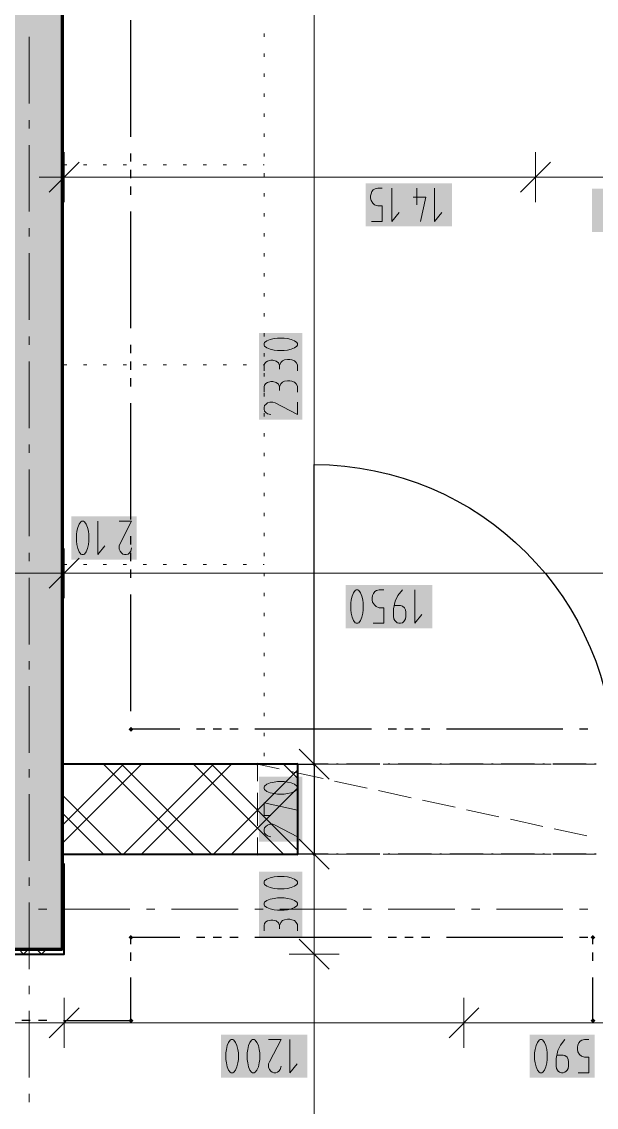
# Model space of a CAD drawing. Header units: millimetres. Extents: x 0 to 594, y 0 to 420.
# Drawn here: x 418.03 to 435.47, y 254.21 to 287.17 of the extents above; entities that cross this region are included whole.
import ezdxf

# ---------------------------------------------------------------- set-up
doc = ezdxf.new("R2010")
doc.units = ezdxf.units.MM
doc.header["$LTSCALE"] = 8
for name, color, linetype in [('PDF_Dvere', 7, 'Continuous'), ('PDF_Koty delkove', 7, 'Continuous'), ('PDF_Nabytek', 7, 'Continuous'), ('PDF_Osy hlavni', 7, 'Continuous'), ('PDF_Pozarni useky', 7, 'Continuous'), ('PDF_Preklady', 7, 'Continuous'), ('PDF_Steny akusticke', 7, 'Continuous'), ('PDF_Steny obvodove nosne', 7, 'Continuous')]:
    doc.layers.add(name, color=color, linetype=linetype)

msp = doc.modelspace()

# ---------------------------------------------------------------- linework, layer by layer
at = {"layer": 'PDF_Dvere', "lineweight": 25}
msp.add_lwpolyline([(427.327, 264.621), (426.902, 264.621), (426.902, 273.719, -0.414213), (436, 264.621), (435.718, 264.621)], format="xyb", dxfattribs=at)
msp.add_lwpolyline([(426.902, 261.891), (426.396, 261.891), (426.396, 264.621), (426.902, 264.621)], close=True, dxfattribs=at)
for points in [[(427.631, 264.621), (427.58, 264.621)], [(428.894, 264.621), (427.883, 264.621)], [(429.198, 264.621), (429.147, 264.621)], [(430.461, 264.621), (429.45, 264.621)], [(430.765, 264.621), (430.714, 264.621)], [(432.028, 264.621), (431.017, 264.621)], [(432.332, 264.621), (432.281, 264.621)], [(433.595, 264.621), (432.584, 264.621)], [(433.899, 264.621), (433.848, 264.621)], [(435.162, 264.621), (434.151, 264.621)], [(435.466, 264.621), (435.415, 264.621)], [(427.327, 261.891), (426.902, 261.891)], [(427.631, 261.891), (427.58, 261.891)], [(428.894, 261.891), (427.883, 261.891)], [(429.198, 261.891), (429.147, 261.891)], [(430.461, 261.891), (429.45, 261.891)], [(430.765, 261.891), (430.714, 261.891)], [(432.028, 261.891), (431.017, 261.891)], [(432.332, 261.891), (432.281, 261.891)], [(433.595, 261.891), (432.584, 261.891)], [(433.899, 261.891), (433.848, 261.891)], [(435.162, 261.891), (434.151, 261.891)], [(435.466, 261.891), (435.415, 261.891)]]:
    msp.add_lwpolyline(points, dxfattribs=at)
at = {"layer": 'PDF_Dvere', "lineweight": 25, "transparency": 33554559}
for points in [[(426.965, 264.621), (426.902, 264.557), (426.902, 264.684), (426.839, 264.621)], [(426.965, 261.891), (426.902, 261.828), (426.902, 261.954), (426.839, 261.891)]]:
    msp.add_solid(points, dxfattribs=at)
at = {"layer": 'PDF_Koty delkove', "lineweight": 18}
for points in [[(426.902, 158.52), (426.902, 191.358), (426.902, 209.203), (426.902, 212.91), (426.902, 214.375), (426.902, 237.931), (426.902, 240.661), (426.902, 243.694), (426.902, 258.858), (426.902, 261.891), (426.902, 264.621), (426.902, 288.176), (426.902, 289.642), (426.902, 344.032)], [(419.32, 283.205), (419.32, 282.447), (419.32, 281.689)], [(433.625, 283.205), (433.625, 282.447), (433.625, 281.689)], [(419.774, 282.902), (418.865, 281.992)], [(434.08, 282.902), (433.17, 281.992)], [(419.32, 282.447), (418.561, 282.447)], [(439.033, 282.447), (435.827, 282.447), (433.625, 282.447), (419.32, 282.447)], [(428.642, 281.101), (428.966, 281.101), (428.966, 281.572), (428.831, 281.572), (428.737, 281.606), (428.682, 281.657), (428.629, 281.741), (428.615, 281.807), (428.615, 281.875), (428.629, 281.943), (428.656, 282.01), (428.696, 282.06), (428.75, 282.095), (428.831, 282.112), (428.966, 282.112)], [(429.263, 282.112), (429.263, 281.101), (429.479, 281.37)], [(429.911, 281.842), (430.289, 281.842), (430.127, 281.101)], [(430.019, 282.112), (430.019, 281.606)], [(430.559, 282.112), (430.559, 281.101), (430.775, 281.37)], [(425.385, 276.561), (425.385, 276.723), (425.401, 276.777), (425.436, 276.831), (425.486, 276.858), (425.586, 276.885), (425.654, 276.885)], [(425.654, 276.885), (425.755, 276.858), (425.823, 276.804), (425.856, 276.723), (425.856, 276.615)], [(426.396, 276.561), (426.396, 276.75), (426.362, 276.817), (426.311, 276.871), (426.227, 276.898), (426.16, 276.912), (426.092, 276.912), (426.008, 276.898), (425.941, 276.871), (425.891, 276.817), (425.856, 276.723)], [(425.385, 275.913), (425.385, 276.075), (425.401, 276.129), (425.436, 276.183), (425.486, 276.21), (425.586, 276.237), (425.654, 276.237), (425.755, 276.21), (425.823, 276.156), (425.856, 276.075), (425.856, 275.967)], [(426.396, 275.913), (426.396, 276.102), (426.362, 276.169), (426.311, 276.223), (426.227, 276.25), (426.16, 276.264), (426.092, 276.264), (426.008, 276.25), (425.941, 276.223), (425.891, 276.169), (425.856, 276.075)], [(426.396, 275.616), (426.396, 275.237), (425.722, 275.589), (425.654, 275.616), (425.553, 275.616), (425.486, 275.589), (425.436, 275.548), (425.401, 275.508), (425.385, 275.454), (425.385, 275.4), (425.401, 275.346), (425.436, 275.305), (425.486, 275.265), (425.586, 275.237)], [(420.337, 271.999), (420.337, 270.988), (420.553, 271.257)], [(420.985, 271.999), (421.363, 271.999), (421.012, 271.325), (420.985, 271.257), (420.985, 271.156), (421.012, 271.089), (421.052, 271.039), (421.093, 271.004), (421.147, 270.988), (421.201, 270.988), (421.255, 271.004), (421.295, 271.039), (421.336, 271.089), (421.363, 271.189)], [(419.32, 271.176), (419.32, 270.418), (419.32, 269.66)], [(419.774, 270.873), (418.865, 269.963)], [(440.145, 270.418), (439.033, 270.418), (438.221, 270.418), (419.32, 270.418), (417.197, 270.418), (410.777, 270.418), (406.935, 270.418)], [(428.352, 269.727), (428.312, 269.828), (428.258, 269.895), (428.231, 269.913), (428.177, 269.913), (428.15, 269.895), (428.096, 269.828), (428.056, 269.727), (428.029, 269.608), (428.015, 269.507)], [(428.015, 269.507), (428.015, 269.305), (428.029, 269.205), (428.056, 269.087), (428.096, 268.986), (428.15, 268.918), (428.177, 268.902), (428.231, 268.902), (428.258, 268.918), (428.312, 268.986), (428.352, 269.087), (428.38, 269.205), (428.393, 269.305), (428.393, 269.507), (428.38, 269.608), (428.352, 269.727)], [(428.69, 268.902), (429.014, 268.902), (429.014, 269.373), (428.879, 269.373), (428.785, 269.407), (428.73, 269.458), (428.677, 269.542), (428.663, 269.608), (428.663, 269.676), (428.677, 269.744), (428.704, 269.81), (428.744, 269.861), (428.798, 269.895), (428.879, 269.913), (429.014, 269.913)], [(429.581, 269.913), (429.446, 269.744), (429.365, 269.575), (429.311, 269.339), (429.311, 269.103), (429.325, 269.036), (429.352, 268.986), (429.378, 268.952), (429.419, 268.918), (429.473, 268.902), (429.527, 268.902), (429.581, 268.918), (429.621, 268.952), (429.648, 268.986), (429.676, 269.036), (429.69, 269.103), (429.69, 269.238), (429.676, 269.305), (429.648, 269.373), (429.581, 269.423), (429.527, 269.44), (429.338, 269.44)], [(429.959, 269.913), (429.959, 268.902), (430.175, 269.171)], [(427.357, 264.166), (426.447, 265.076)], [(427.66, 264.621), (426.902, 264.621), (426.144, 264.621)], [(425.991, 264.093), (425.789, 264.093), (425.689, 264.079), (425.57, 264.053), (425.469, 264.012), (425.401, 263.959), (425.385, 263.931), (425.385, 263.878), (425.401, 263.85), (425.469, 263.797), (425.57, 263.756), (425.689, 263.729), (425.789, 263.715), (425.991, 263.715)], [(425.991, 263.715), (426.092, 263.729), (426.21, 263.756), (426.311, 263.797), (426.379, 263.85), (426.396, 263.878), (426.396, 263.931), (426.379, 263.959), (426.311, 264.012), (426.21, 264.053), (426.092, 264.079), (425.991, 264.093)], [(425.586, 263.067), (425.385, 263.067), (425.385, 263.445), (426.396, 263.23)], [(426.396, 262.797), (426.396, 262.419), (425.722, 262.77), (425.654, 262.797), (425.553, 262.797), (425.486, 262.77), (425.436, 262.73), (425.401, 262.689), (425.385, 262.635), (425.385, 262.582), (425.401, 262.527), (425.436, 262.487), (425.486, 262.446), (425.586, 262.419)], [(427.357, 261.436), (426.447, 262.346)], [(427.66, 261.891), (426.902, 261.891), (426.144, 261.891)], [(425.57, 261.171), (425.469, 261.131), (425.401, 261.077), (425.385, 261.05), (425.385, 260.996), (425.401, 260.969), (425.469, 260.915), (425.57, 260.875), (425.689, 260.847), (425.789, 260.834), (425.991, 260.834), (426.092, 260.847), (426.21, 260.875), (426.311, 260.915), (426.379, 260.969), (426.396, 260.996), (426.396, 261.05), (426.379, 261.077), (426.311, 261.131), (426.21, 261.171), (426.092, 261.198), (425.991, 261.212)], [(425.991, 261.212), (425.789, 261.212), (425.689, 261.198), (425.57, 261.171)], [(425.385, 259.565), (425.385, 259.727), (425.401, 259.781), (425.436, 259.835), (425.486, 259.862), (425.586, 259.889), (425.654, 259.889), (425.755, 259.862), (425.823, 259.808), (425.856, 259.727), (425.856, 259.619)], [(426.396, 259.565), (426.396, 259.754), (426.362, 259.821), (426.311, 259.875), (426.227, 259.902), (426.16, 259.916), (426.092, 259.916), (426.008, 259.902), (425.941, 259.875), (425.891, 259.821), (425.856, 259.727)], [(427.357, 258.403), (426.447, 259.313)], [(427.66, 258.858), (426.902, 258.858), (426.144, 258.858)], [(419.32, 257.527), (419.32, 256.769), (419.32, 256.01)], [(431.451, 257.527), (431.451, 256.769), (431.451, 256.01)], [(419.774, 257.224), (418.865, 256.314)], [(431.906, 257.224), (430.996, 256.314)], [(545.994, 256.769), (528.82, 256.769), (515.851, 256.769), (511.924, 256.769), (503.432, 256.769), (489.075, 256.769), (483.01, 256.769), (472.901, 256.769), (471.435, 256.769), (437.416, 256.769), (431.451, 256.769), (419.32, 256.769), (408.047, 256.769)], [(424.872, 255.858), (424.872, 255.656), (424.886, 255.556), (424.913, 255.437), (424.953, 255.336), (425.006, 255.268), (425.034, 255.252), (425.087, 255.252), (425.115, 255.268), (425.168, 255.336), (425.209, 255.437), (425.237, 255.556), (425.25, 255.656), (425.25, 255.858), (425.237, 255.959), (425.209, 256.077), (425.168, 256.178), (425.115, 256.246), (425.087, 256.263), (425.034, 256.263), (425.006, 256.246)], [(425.006, 256.246), (424.953, 256.178), (424.913, 256.077), (424.886, 255.959), (424.872, 255.858)], [(425.52, 256.263), (425.898, 256.263), (425.547, 255.589), (425.52, 255.521), (425.52, 255.42), (425.547, 255.353), (425.587, 255.303), (425.628, 255.268), (425.682, 255.252), (425.736, 255.252), (425.79, 255.268), (425.83, 255.303), (425.871, 255.353), (425.898, 255.453)], [(426.168, 256.263), (426.168, 255.252), (426.384, 255.521)], [(433.893, 255.336), (433.933, 255.437), (433.961, 255.556), (433.974, 255.656), (433.974, 255.858), (433.961, 255.959), (433.933, 256.077), (433.893, 256.178), (433.839, 256.246), (433.812, 256.263), (433.758, 256.263), (433.731, 256.246), (433.677, 256.178), (433.637, 256.077), (433.61, 255.959), (433.596, 255.858)], [(434.514, 256.263), (434.379, 256.094), (434.298, 255.926), (434.244, 255.69), (434.244, 255.453), (434.258, 255.387), (434.285, 255.336), (434.311, 255.303), (434.352, 255.268), (434.406, 255.252), (434.46, 255.252), (434.514, 255.268), (434.554, 255.303), (434.581, 255.336), (434.609, 255.387), (434.622, 255.453), (434.622, 255.589), (434.609, 255.656), (434.581, 255.723), (434.514, 255.774), (434.46, 255.791), (434.271, 255.791)], [(434.919, 255.252), (435.243, 255.252), (435.243, 255.723), (435.108, 255.723), (435.014, 255.758), (434.959, 255.808), (434.906, 255.892), (434.892, 255.959), (434.892, 256.027), (434.906, 256.094), (434.933, 256.161), (434.973, 256.212), (435.027, 256.246), (435.108, 256.263), (435.243, 256.263)], [(433.596, 255.858), (433.596, 255.656), (433.61, 255.556), (433.637, 255.437), (433.677, 255.336), (433.731, 255.268), (433.758, 255.252), (433.812, 255.252), (433.839, 255.268), (433.893, 255.336)]]:
    msp.add_lwpolyline(points, dxfattribs=at)
for points in [[(425.991, 277.56), (425.789, 277.56), (425.689, 277.546), (425.57, 277.519), (425.469, 277.479), (425.401, 277.425), (425.385, 277.398), (425.385, 277.344), (425.401, 277.317), (425.469, 277.263), (425.57, 277.223), (425.689, 277.195), (425.789, 277.181), (425.991, 277.181), (426.092, 277.195), (426.21, 277.223), (426.311, 277.263), (426.379, 277.317), (426.396, 277.344), (426.396, 277.398), (426.379, 277.425), (426.311, 277.479), (426.21, 277.519), (426.092, 277.546)], [(419.689, 271.594), (419.689, 271.391), (419.703, 271.291), (419.73, 271.173), (419.77, 271.072), (419.824, 271.004), (419.851, 270.988), (419.905, 270.988), (419.932, 271.004), (419.986, 271.072), (420.026, 271.173), (420.054, 271.291), (420.067, 271.391), (420.067, 271.594), (420.054, 271.695), (420.026, 271.813), (419.986, 271.914), (419.932, 271.982), (419.905, 271.999), (419.851, 271.999), (419.824, 271.982), (419.77, 271.914), (419.73, 271.813), (419.703, 271.695)], [(425.991, 260.564), (425.789, 260.564), (425.689, 260.55), (425.57, 260.523), (425.469, 260.483), (425.401, 260.429), (425.385, 260.402), (425.385, 260.348), (425.401, 260.321), (425.469, 260.267), (425.57, 260.227), (425.689, 260.199), (425.789, 260.186), (425.991, 260.186), (426.092, 260.199), (426.21, 260.227), (426.311, 260.267), (426.379, 260.321), (426.396, 260.348), (426.396, 260.402), (426.379, 260.429), (426.311, 260.483), (426.21, 260.523), (426.092, 260.55)], [(424.224, 255.858), (424.224, 255.656), (424.238, 255.556), (424.264, 255.437), (424.305, 255.336), (424.358, 255.268), (424.386, 255.252), (424.439, 255.252), (424.467, 255.268), (424.52, 255.336), (424.561, 255.437), (424.588, 255.556), (424.602, 255.656), (424.602, 255.858), (424.588, 255.959), (424.561, 256.077), (424.52, 256.178), (424.467, 256.246), (424.439, 256.263), (424.386, 256.263), (424.358, 256.246), (424.305, 256.178), (424.264, 256.077), (424.238, 255.959)]]:
    msp.add_lwpolyline(points, close=True, dxfattribs=at)
at = {"layer": 'PDF_Koty delkove', "color": 7, "lineweight": 18, "true_color": 0xffffff, "transparency": 33554559}
for points in [[(431.089, 282.263), (428.464, 282.263), (431.089, 280.949), (428.464, 280.949)], [(437.318, 282.093), (435.34, 282.093), (437.318, 280.779), (435.34, 280.779)], [(426.548, 275.086), (426.548, 277.711), (425.234, 275.086), (425.234, 277.711)], [(421.515, 272.151), (419.538, 272.151), (421.515, 270.836), (419.538, 270.836)], [(430.489, 270.064), (427.864, 270.064), (430.489, 268.75), (427.864, 268.75)], [(426.548, 262.267), (426.548, 264.245), (425.234, 262.267), (425.234, 264.245)], [(426.548, 259.386), (426.548, 261.363), (425.234, 259.386), (425.234, 261.363)], [(426.698, 256.415), (424.073, 256.415), (426.698, 255.101), (424.073, 255.101)], [(435.422, 256.415), (433.445, 256.415), (435.422, 255.101), (433.445, 255.101)]]:
    msp.add_solid(points, dxfattribs=at)
at = {"layer": 'PDF_Nabytek', "lineweight": 13}
for points in [[(425.385, 286.708), (425.385, 286.809)], [(425.385, 286.101), (425.385, 286.202)], [(425.385, 285.495), (425.385, 285.596)], [(425.385, 284.888), (425.385, 284.989)], [(425.385, 284.282), (425.385, 284.383)], [(425.385, 283.675), (425.385, 283.776)], [(425.385, 283.068), (425.385, 283.169)], [(419.392, 282.818), (419.32, 282.818)], [(419.32, 282.818), (419.32, 282.818)], [(419.999, 282.818), (419.898, 282.818)], [(420.605, 282.818), (420.504, 282.818)], [(421.212, 282.818), (421.111, 282.818)], [(421.819, 282.818), (421.717, 282.818)], [(422.425, 282.818), (422.324, 282.818)], [(423.032, 282.818), (422.931, 282.818)], [(423.638, 282.818), (423.537, 282.818)], [(424.245, 282.818), (424.144, 282.818)], [(424.851, 282.818), (424.75, 282.818)], [(425.385, 282.818), (425.357, 282.818)], [(425.385, 282.818), (425.385, 282.818)], [(425.385, 282.462), (425.385, 282.563)], [(425.385, 281.855), (425.385, 281.956)], [(425.385, 281.249), (425.385, 281.35)], [(425.385, 280.642), (425.385, 280.743)], [(425.385, 280.035), (425.385, 280.137)], [(425.385, 279.429), (425.385, 279.53)], [(425.385, 278.822), (425.385, 278.923)], [(425.385, 278.216), (425.385, 278.317)], [(425.385, 277.609), (425.385, 277.71)], [(425.385, 277.003), (425.385, 277.104)], [(419.392, 276.752), (419.32, 276.752)], [(419.32, 276.752), (419.32, 276.752)], [(419.999, 276.752), (419.898, 276.752)], [(420.605, 276.752), (420.504, 276.752)], [(421.212, 276.752), (421.111, 276.752)], [(421.819, 276.752), (421.717, 276.752)], [(422.425, 276.752), (422.324, 276.752)], [(423.032, 276.752), (422.931, 276.752)], [(423.638, 276.752), (423.537, 276.752)], [(424.245, 276.752), (424.144, 276.752)], [(424.851, 276.752), (424.75, 276.752)], [(425.385, 276.752), (425.357, 276.752)], [(425.385, 276.752), (425.385, 276.752)], [(425.385, 276.396), (425.385, 276.497)], [(425.385, 275.789), (425.385, 275.891)], [(425.385, 275.183), (425.385, 275.284)], [(425.385, 274.576), (425.385, 274.677)], [(425.385, 273.97), (425.385, 274.071)], [(425.385, 273.363), (425.385, 273.464)], [(425.385, 272.757), (425.385, 272.858)], [(425.385, 272.15), (425.385, 272.251)], [(425.385, 271.543), (425.385, 271.644)], [(425.385, 270.937), (425.385, 271.038)], [(419.392, 270.686), (419.32, 270.686)], [(419.32, 270.686), (419.32, 270.686)], [(419.999, 270.686), (419.898, 270.686)], [(420.605, 270.686), (420.504, 270.686)], [(421.212, 270.686), (421.111, 270.686)], [(421.819, 270.686), (421.717, 270.686)], [(422.425, 270.686), (422.324, 270.686)], [(423.032, 270.686), (422.931, 270.686)], [(423.638, 270.686), (423.537, 270.686)], [(424.245, 270.686), (424.144, 270.686)], [(424.851, 270.686), (424.75, 270.686)], [(425.385, 270.686), (425.357, 270.686)], [(425.385, 270.686), (425.385, 270.686)], [(425.385, 270.33), (425.385, 270.431)], [(425.385, 269.724), (425.385, 269.825)], [(425.385, 269.117), (425.385, 269.218)], [(425.385, 268.51), (425.385, 268.612)], [(425.385, 267.904), (425.385, 268.005)], [(425.385, 267.297), (425.385, 267.398)], [(425.385, 266.691), (425.385, 266.792)], [(425.385, 266.084), (425.385, 266.185)], [(425.385, 265.478), (425.385, 265.579)], [(425.385, 264.871), (425.385, 264.972)], [(425.385, 264.621), (425.385, 264.621)]]:
    msp.add_lwpolyline(points, dxfattribs=at)
at = {"layer": 'PDF_Osy hlavni', "lineweight": 18}
for points in [[(418.258, 284.686), (418.258, 286.708)], [(418.258, 283.928), (418.258, 284.18)], [(418.258, 281.4), (418.258, 283.422)], [(418.258, 280.642), (418.258, 280.895)], [(418.258, 278.115), (418.258, 280.137)], [(418.258, 277.356), (418.258, 277.609)], [(418.258, 274.829), (418.258, 276.851)], [(418.258, 274.071), (418.258, 274.324)], [(418.258, 271.543), (418.258, 273.565)], [(418.258, 270.785), (418.258, 271.038)], [(418.258, 268.258), (418.258, 270.28)], [(418.258, 267.499), (418.258, 267.752)], [(418.258, 264.972), (418.258, 266.994)], [(418.258, 264.214), (418.258, 264.467)], [(418.258, 261.686), (418.258, 263.708)], [(418.258, 260.928), (418.258, 261.181)], [(418.258, 258.401), (418.258, 260.423)], [(418.786, 260.223), (418.533, 260.223)], [(421.313, 260.223), (419.291, 260.223)], [(422.071, 260.223), (421.819, 260.223)], [(424.599, 260.223), (422.577, 260.223)], [(425.357, 260.223), (425.104, 260.223)], [(427.884, 260.223), (425.862, 260.223)], [(428.643, 260.223), (428.39, 260.223)], [(431.17, 260.223), (429.148, 260.223)], [(431.928, 260.223), (431.675, 260.223)], [(434.456, 260.223), (432.434, 260.223)], [(435.214, 260.223), (434.961, 260.223)], [(418.258, 257.643), (418.258, 257.895)], [(418.258, 255.115), (418.258, 257.137)], [(418.258, 254.357), (418.258, 254.61)]]:
    msp.add_lwpolyline(points, dxfattribs=at)
at = {"layer": 'PDF_Pozarni useky', "lineweight": 30}
for points in [[(421.341, 283.675), (421.341, 287.213)], [(421.341, 282.917), (421.341, 283.169)], [(421.341, 282.411), (421.341, 282.664)], [(421.341, 281.906), (421.341, 282.159)], [(421.341, 277.862), (421.341, 281.4)], [(421.341, 277.104), (421.341, 277.356)], [(421.341, 276.598), (421.341, 276.851)], [(421.341, 276.093), (421.341, 276.345)], [(421.341, 272.049), (421.341, 275.587)], [(421.341, 271.291), (421.341, 271.543)], [(421.341, 270.785), (421.341, 271.038)], [(421.341, 270.28), (421.341, 270.532)], [(421.341, 266.236), (421.341, 269.774)], [(421.341, 265.682), (421.341, 265.73)], [(422.83, 265.682), (421.341, 265.682)], [(423.588, 265.682), (423.335, 265.682)], [(424.093, 265.682), (423.84, 265.682)], [(424.599, 265.682), (424.346, 265.682)], [(428.643, 265.682), (425.104, 265.682)], [(429.401, 265.682), (429.148, 265.682)], [(429.906, 265.682), (429.654, 265.682)], [(430.412, 265.682), (430.159, 265.682)], [(434.456, 265.682), (430.917, 265.682)], [(435.214, 265.682), (434.961, 265.682)], [(421.341, 259.159), (421.341, 259.364)], [(422.83, 259.364), (421.341, 259.364)], [(423.588, 259.364), (423.335, 259.364)], [(424.093, 259.364), (423.84, 259.364)], [(424.599, 259.364), (424.346, 259.364)], [(428.643, 259.364), (425.104, 259.364)], [(429.401, 259.364), (429.148, 259.364)], [(429.906, 259.364), (429.654, 259.364)], [(430.412, 259.364), (430.159, 259.364)], [(434.456, 259.364), (430.917, 259.364)], [(435.214, 259.364), (434.961, 259.364)], [(435.364, 259.159), (435.364, 259.364)], [(421.341, 258.654), (421.341, 258.906)], [(435.364, 258.654), (435.364, 258.906)], [(419.291, 256.836), (421.341, 256.836), (421.341, 258.148)], [(435.364, 256.836), (435.364, 258.148)], [(418.28, 256.836), (418.027, 256.836)], [(418.786, 256.836), (418.533, 256.836)]]:
    msp.add_lwpolyline(points, dxfattribs=at)
at = {"layer": 'PDF_Pozarni useky', "lineweight": 30, "transparency": 33554559}
for points in [[(421.341, 265.606), (421.266, 265.682), (421.417, 265.682), (421.341, 265.758)], [(421.417, 265.682), (421.341, 265.606), (421.341, 265.758), (421.266, 265.682)], [(421.341, 259.288), (421.266, 259.364), (421.417, 259.364), (421.341, 259.439)], [(421.417, 259.364), (421.341, 259.288), (421.341, 259.439), (421.266, 259.364)], [(435.439, 259.364), (435.364, 259.288), (435.364, 259.439), (435.288, 259.364)], [(435.364, 259.288), (435.288, 259.364), (435.439, 259.364), (435.364, 259.439)], [(421.341, 256.76), (421.266, 256.836), (421.417, 256.836), (421.341, 256.912)], [(421.417, 256.836), (421.341, 256.76), (421.341, 256.912), (421.266, 256.836)], [(435.439, 256.836), (435.364, 256.76), (435.364, 256.912), (435.288, 256.836)], [(435.364, 256.76), (435.288, 256.836), (435.439, 256.836), (435.364, 256.912)]]:
    msp.add_solid(points, dxfattribs=at)
at = {"layer": 'PDF_Preklady', "lineweight": 18}
for points in [[(425.845, 264.477), (425.183, 264.621)], [(425.912, 264.621), (425.183, 264.621)], [(425.183, 264.621), (425.183, 264.621)], [(425.183, 264.112), (425.183, 264.621)], [(427.178, 264.186), (426.191, 264.401)], [(426.396, 264.621), (426.266, 264.621)], [(427.277, 264.621), (426.396, 264.621)], [(428.642, 264.621), (427.631, 264.621)], [(430.006, 264.621), (428.995, 264.621)], [(431.371, 264.621), (430.36, 264.621)], [(432.736, 264.621), (431.725, 264.621)], [(434.101, 264.621), (433.09, 264.621)], [(435.466, 264.621), (434.455, 264.621)], [(428.512, 263.896), (427.524, 264.111)], [(425.183, 262.747), (425.183, 263.758)], [(429.845, 263.605), (428.858, 263.82)], [(431.179, 263.315), (430.191, 263.53)], [(432.513, 263.025), (431.525, 263.24)], [(433.846, 262.734), (432.858, 262.949)], [(425.183, 261.891), (425.183, 262.393)], [(435.18, 262.444), (434.192, 262.659)], [(425.912, 261.891), (425.183, 261.891)], [(426.396, 261.891), (426.266, 261.891)], [(427.277, 261.891), (426.396, 261.891)], [(428.642, 261.891), (427.631, 261.891)], [(430.006, 261.891), (428.996, 261.891)], [(431.371, 261.891), (430.36, 261.891)], [(432.736, 261.891), (431.725, 261.891)], [(434.101, 261.891), (433.09, 261.891)], [(435.466, 261.891), (434.455, 261.891)]]:
    msp.add_lwpolyline(points, dxfattribs=at)
at = {"layer": 'PDF_Preklady', "lineweight": 18, "transparency": 33554559}
for points in [[(425.229, 264.621), (425.183, 264.575), (425.183, 264.666), (425.138, 264.621)], [(425.183, 264.575), (425.138, 264.621), (425.229, 264.621), (425.183, 264.666)], [(425.228, 264.611), (425.173, 264.576), (425.193, 264.665), (425.139, 264.63)], [(426.442, 264.621), (426.396, 264.575), (426.396, 264.666), (426.351, 264.621)], [(426.442, 264.621), (426.396, 264.575), (426.396, 264.666), (426.351, 264.621)], [(425.183, 261.846), (425.138, 261.891), (425.229, 261.891), (425.183, 261.937)], [(425.229, 261.891), (425.183, 261.846), (425.183, 261.937), (425.138, 261.891)], [(426.442, 261.891), (426.396, 261.846), (426.396, 261.937), (426.351, 261.891)], [(426.442, 261.891), (426.396, 261.846), (426.396, 261.937), (426.351, 261.891)]]:
    msp.add_solid(points, dxfattribs=at)
at = {"layer": 'PDF_Steny akusticke', "lineweight": 9}
for points in [[(419.269, 262.771), (419.451, 262.953), (419.724, 263.225), (421.119, 264.621)], [(419.269, 262.225), (419.724, 262.68), (419.997, 262.953), (421.665, 264.621)], [(423.242, 261.891), (422.454, 262.68), (422.181, 262.953), (420.512, 264.621)], [(423.788, 261.891), (422.726, 262.953), (422.454, 263.225), (421.058, 264.621)], [(421.665, 261.891), (422.454, 262.68), (422.726, 262.953), (424.395, 264.621)], [(422.454, 263.225), (423.849, 264.621)], [(425.972, 261.891), (425.183, 262.68), (424.91, 262.953), (423.242, 264.621)], [(426.396, 262.012), (425.456, 262.953), (425.183, 263.225), (423.788, 264.621)], [(425.183, 263.225), (426.396, 264.439)], [(426.396, 264.196), (425.972, 264.621)], [(421.058, 261.891), (419.997, 262.953), (419.724, 263.225), (419.269, 263.68)], [(424.395, 261.891), (425.183, 262.68), (425.456, 262.953), (426.396, 263.893)], [(420.512, 261.891), (419.724, 262.68), (419.451, 262.953), (419.269, 263.134)], [(421.119, 261.891), (422.181, 262.953), (422.454, 263.225)], [(424.91, 262.953), (425.183, 263.225)], [(423.849, 261.891), (424.91, 262.953)], [(421.119, 261.891), (421.119, 261.891)], [(419.32, 260.9), (419.269, 260.951)], [(419.32, 260.354), (419.269, 260.405)], [(419.269, 260.041), (419.32, 260.091)], [(419.269, 259.495), (419.32, 259.546)], [(418.238, 259.01), (418.086, 258.858), (417.935, 259.01)], [(418.784, 259.01), (418.632, 258.858), (418.48, 259.01)]]:
    msp.add_lwpolyline(points, dxfattribs=at)
at = {"layer": 'PDF_Steny akusticke', "lineweight": 40}
for points in [[(426.396, 264.621), (425.183, 264.621), (419.32, 264.621), (419.269, 264.621), (419.269, 261.891), (419.32, 261.891), (425.183, 261.891), (426.396, 261.891)], [(426.396, 264.621), (426.396, 261.891)], [(410.777, 258.858), (419.32, 258.858), (419.32, 261.588), (419.269, 261.588), (419.269, 259.01), (417.247, 259.01), (417.247, 261.588), (417.197, 261.588), (410.777, 261.588)]]:
    msp.add_lwpolyline(points, dxfattribs=at)
at = {"layer": 'PDF_Steny obvodove nosne', "lineweight": 70}
msp.add_lwpolyline([(419.269, 259.01), (419.269, 261.588), (419.269, 261.891), (419.269, 264.621), (419.269, 288.176), (419.269, 289.642), (419.269, 344.032), (419.269, 346.408), (417.247, 346.408), (416.337, 346.408), (416.337, 344.184), (417.197, 344.184), (417.247, 344.184), (417.247, 261.588), (417.247, 259.01)], close=True, dxfattribs=at)
at = {"layer": 'PDF_Steny obvodove nosne', "color": 9, "lineweight": 9, "true_color": 0xc0c0c0, "transparency": 33554559}
msp.add_solid([(419.269, 259.01), (419.269, 346.408), (417.247, 259.01), (417.247, 346.408)], dxfattribs=at)

doc.saveas('drawing.dxf')
